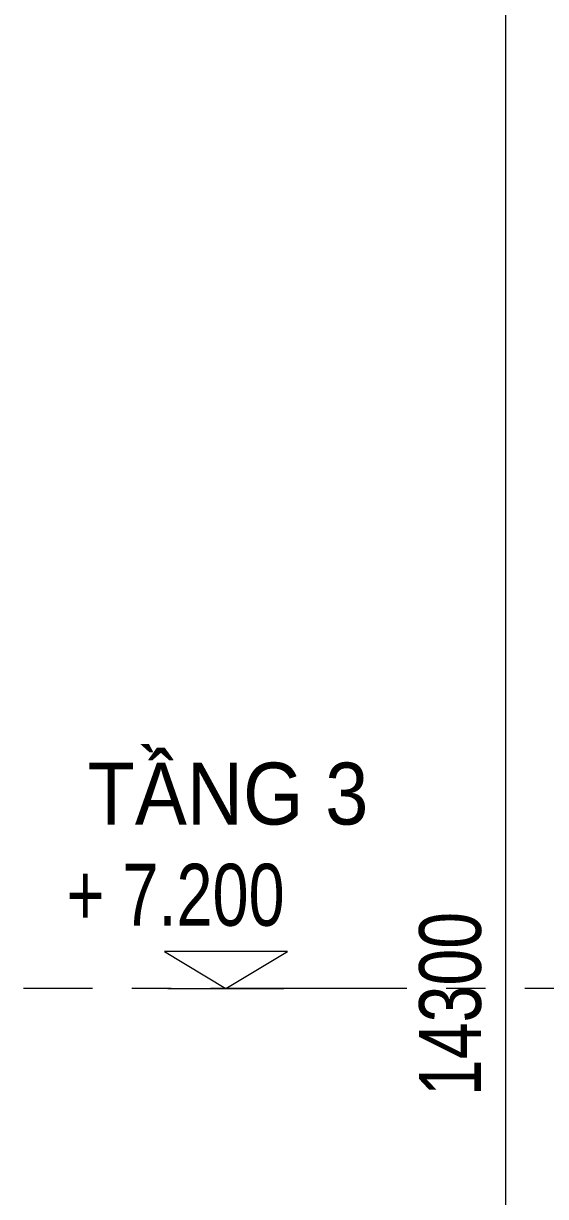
# Model space of a CAD drawing. Header units: millimetres. Extents: x -78046 to 260989, y -99288 to 158505.
# Drawn here: x 196136 to 197823, y 143175 to 146964 of the extents above; entities that cross this region are included whole.
import ezdxf

# ---------------------------------------------------------------- set-up
doc = ezdxf.new("R2010")
doc.units = ezdxf.units.MM
doc.header["$LTSCALE"] = 100
doc.header["$PDMODE"] = 98
doc.linetypes.add('CENTER', pattern=[50.8, 31.75, -6.35, 6.35, -6.35])
doc.layers.get('Defpoints').update_dxf_attribs({"lineweight": 13})
for name, color, linetype, lineweight in [('-CENTER', 143, 'CENTER', 13), ('-DIM', 9, 'Continuous', 13), ('-KH', 143, 'Continuous', 13), ('-TEXT', 7, 'Continuous', 15)]:
    doc.layers.add(name, color=color, linetype=linetype, lineweight=lineweight)
doc.styles.add('1', font='arial.ttf')
doc.styles.add('AVANH', font='VHAVAN_2.TTF', dxfattribs={"width": 0.8})
doc.styles.add('X-5M-DH-TUM1$0$AVANTH', font='arial.ttf', dxfattribs={"width": 0.9})
doc.dimstyles.new('C_100A3', dxfattribs={"dimscale": 100, "dimtxt": 2.5, "dimasz": 1.2, "dimexe": 1.8, "dimexo": 0, "dimgap": 0.75, "dimtad": 1, "dimdec": 0, "dimzin": 0, "dimdsep": 46, "dimtxsty": 'AVANH', "dimblk": 'ARCHTICK', "dimcen": 0, "dimdle": 1.8, "dimclrd": 256, "dimclre": 256, "dimclrt": 7, "dimadec": 0, "dimazin": 0, "dimtfac": 0.0001, "dimtdec": 0, "dimtix": 1, "dimtmove": 2, "dimatfit": 3, "dimldrblk": 'ARCHTICK', "dimfxl": 1.8, "dimtolj": 1, "dimtzin": 0, "dimarcsym": 0})

# ---------------------------------------------------------------- blocks, each defined once
blk = doc.blocks.new('_ARCHTICK')
at = {"const_width": 0.15}
blk.add_lwpolyline([(-0.5, -0.5), (0.5, 0.5)], dxfattribs=at)
blk = doc.blocks.new('*D92')
at = {"layer": '-DIM', "lineweight": -2, "transparency": 16777216}
for p, q in [((-2329.5, 20), (-2329.5, 14680)), ((-1119.9, 14500), (-2509.5, 14500)), ((-1119.9, 200), (-2509.5, 200))]:
    blk.add_line(p, q, dxfattribs=at)
at = {"layer": 'Defpoints', "color": 0, "transparency": 16777216}
for p in [(-2329.5, 14500), (-1119.9, 14500), (-1119.9, 200)]:
    blk.add_point(p, dxfattribs=at)
at = {"layer": '-DIM', "lineweight": -2, "transparency": 16777216, "xscale": 120, "yscale": 120, "zscale": 120}
for p, rotation in [((-2329.5, 14500), 90), ((-2329.5, 200), 270)]:
    blk.add_blockref('_ARCHTICK', p, dxfattribs=dict(at, rotation=rotation))
at = {"layer": '-DIM', "color": 7, "transparency": 16777216, "insert": (-2507.9, 7350), "char_height": 200, "attachment_point": 5, "rotation": 90, "style": 'AVANH'}
blk.add_mtext('\\A1;14300', dxfattribs=at)
blk = doc.blocks.new('cot')
at = {"layer": '-KH'}
blk.add_line((116899.3, -109063.7), (117274.3, -109063.7), dxfattribs=at)
blk.add_lwpolyline([(117285.6, -108943.7), (116888, -108943.7), (117086.8, -109063.7)], close=True, dxfattribs=at)
blk.add_solid([(117086.8, -109063.7), (117086.8, -108943.7), (117285.6, -108943.7), (117086.8, -109063.7)], dxfattribs=at)
blk = doc.blocks.new('ƯEQ')
at = {"layer": '-CENTER', "ltscale": 0.2}
blk.add_line((-616.7, 7400), (-3887.9, 7400), dxfattribs=at)
at = {"layer": '-CENTER'}
blk.add_blockref('cot', (-120320.2, 116463.7), dxfattribs=at)
at = {"layer": '-TEXT', "color": 2, "style": 'X-5M-DH-TUM1$0$AVANTH', "width": 0.9}
blk.add_text('TẦNG 3', height=200, dxfattribs=at).set_placement((-3681.2, 7929.6))
at = {"layer": '-TEXT', "style": '1', "width": 0.75}
blk.add_text('+ 7.200', height=200, dxfattribs=at).set_placement((-3748.7, 7602.8))
at = {"layer": '-DIM'}
dim = blk.add_linear_dim(base=(-2329.5, 14500), p1=(-1119.9, 200), p2=(-1119.9, 14500), angle=90, dimstyle='C_100A3', override={"dimtxt": 2}, dxfattribs=at)
dim.commit()
dim.dimension.update_dxf_attribs({"geometry": '*D92', "text_midpoint": (-2507.9, 7350)})

msp = doc.modelspace()

# ---------------------------------------------------------------- block references
at = {"layer": '-DIM'}
msp.add_blockref('ƯEQ', (200023.9, 136446.8), dxfattribs=at)

doc.saveas('drawing.dxf')
